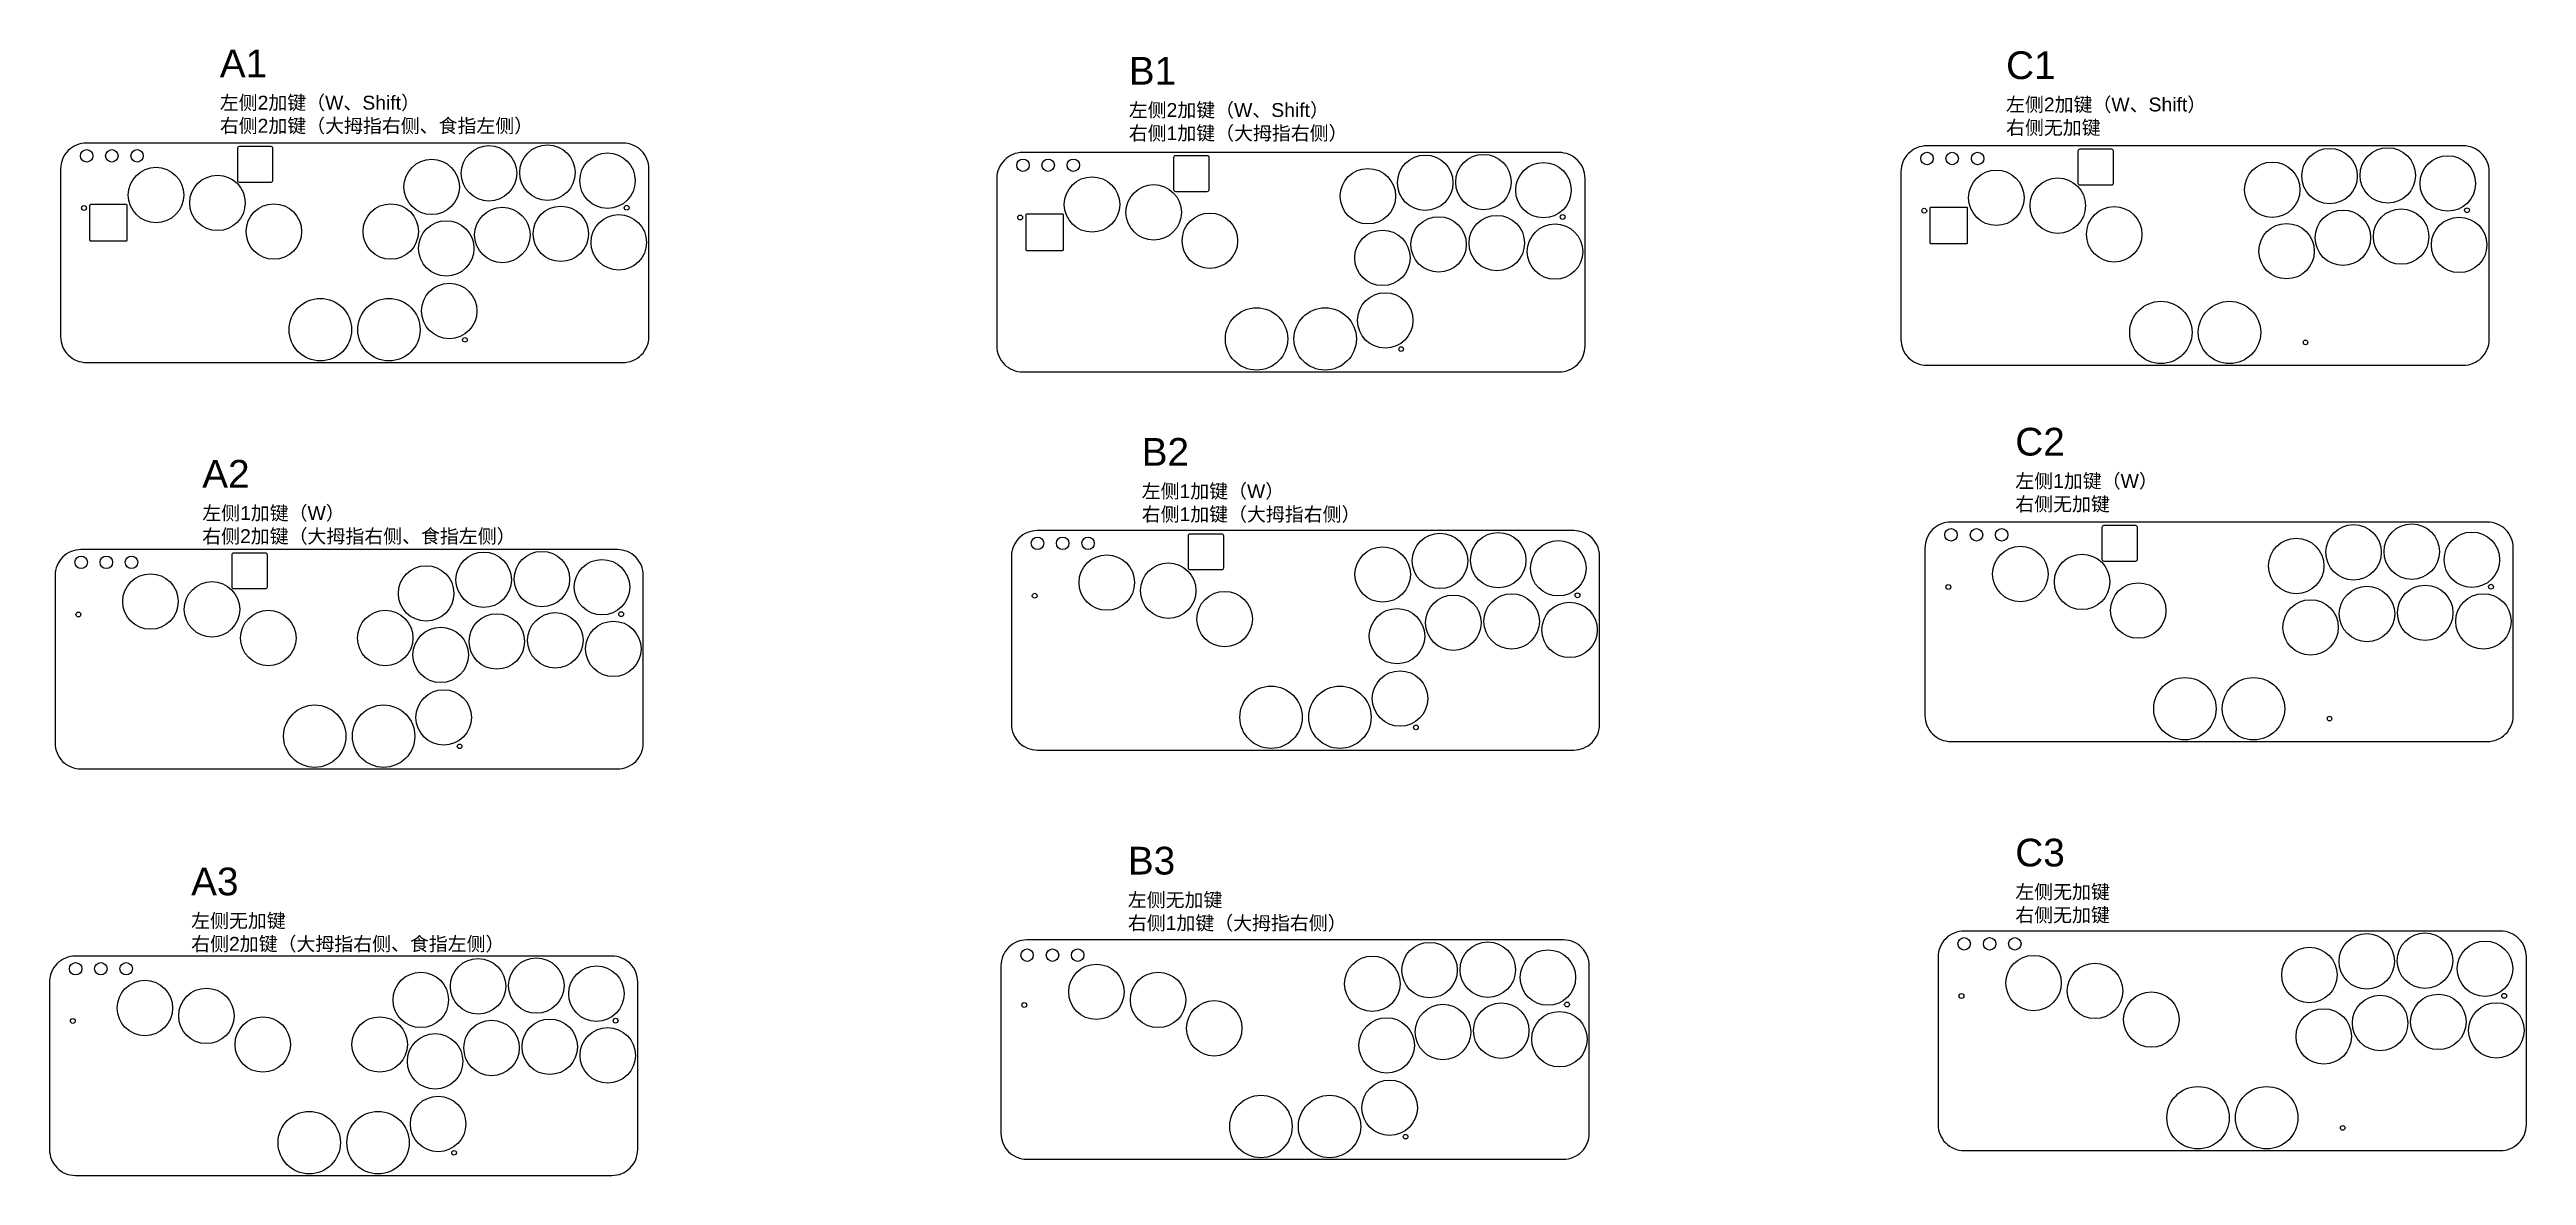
# Model space of a CAD drawing. Header units: millimetres. Extents: x 317 to 1389, y 1602 to 2089.
import ezdxf

# ---------------------------------------------------------------- set-up
doc = ezdxf.new("R2010")
doc.units = ezdxf.units.MM
doc.layers.add('01 外壳', color=7, linetype='Continuous')
doc.layers.add('限位器', color=7, linetype='Continuous')
doc.styles.get("Standard").update_dxf_attribs({"font": 'Arial.ttf'})

msp = doc.modelspace()

# ---------------------------------------------------------------- linework, layer by layer
for points in [[(321.6, 1965.1, 0.414214), (332.8, 1953.9), (565, 1953.9, 0.414214), (576.2, 1965.1), (576.2, 2037.7, 0.414214), (565, 2048.9), (332.8, 2048.9, 0.414214), (321.6, 2037.7)], [(1118.1, 1963.9, 0.414214), (1129.3, 1952.7), (1361.5, 1952.7, 0.414214), (1372.7, 1963.9), (1372.7, 2036.5, 0.414214), (1361.5, 2047.7), (1129.3, 2047.7, 0.414214), (1118.1, 2036.5)], [(398.1, 2032.8, 0.414214), (398.9, 2032), (412.7, 2032, 0.414214), (413.5, 2032.8), (413.5, 2046.6, 0.414214), (412.7, 2047.4), (398.9, 2047.4, 0.414214), (398.1, 2046.6)], [(726.8, 1961, 0.414214), (738, 1949.8), (970.2, 1949.8, 0.414214), (981.4, 1961), (981.4, 2033.6, 0.414214), (970.2, 2044.8), (738, 2044.8, 0.414214), (726.8, 2033.6)], [(803.3, 2028.8, 0.414214), (804.1, 2028), (817.9, 2028, 0.414214), (818.7, 2028.8), (818.7, 2042.6, 0.414214), (817.9, 2043.4), (804.1, 2043.4, 0.414214), (803.3, 2042.6)], [(1194.7, 2031.6, 0.414214), (1195.5, 2030.8), (1209.3, 2030.8, 0.414214), (1210.1, 2031.6), (1210.1, 2045.4, 0.414214), (1209.3, 2046.2), (1195.5, 2046.2, 0.414214), (1194.7, 2045.4)], [(733.1, 1797.3, 0.414214), (744.3, 1786.1), (976.5, 1786.1, 0.414214), (987.7, 1797.3), (987.7, 1869.9, 0.414214), (976.5, 1881.1), (744.3, 1881.1, 0.414214), (733.1, 1869.9)], [(809.6, 1865, 0.414214), (810.4, 1864.2), (824.2, 1864.2, 0.414214), (825, 1865), (825, 1878.8, 0.414214), (824.2, 1879.6), (810.4, 1879.6, 0.414214), (809.6, 1878.8)], [(1128.5, 1801, 0.414214), (1139.7, 1789.8), (1371.9, 1789.8, 0.414214), (1383.1, 1801), (1383.1, 1873.6, 0.414214), (1371.9, 1884.8), (1139.7, 1884.8, 0.414214), (1128.5, 1873.6)], [(1205.1, 1868.7, 0.414214), (1205.9, 1867.9), (1219.7, 1867.9, 0.414214), (1220.5, 1868.7), (1220.5, 1882.5, 0.414214), (1219.7, 1883.3), (1205.9, 1883.3, 0.414214), (1205.1, 1882.5)], [(319.2, 1789.1, 0.414214), (330.4, 1777.9), (562.6, 1777.9, 0.414214), (573.8, 1789.1), (573.8, 1861.7, 0.414214), (562.6, 1872.9), (330.4, 1872.9, 0.414214), (319.2, 1861.7)], [(395.7, 1856.8, 0.414214), (396.5, 1856), (410.3, 1856, 0.414214), (411.1, 1856.8), (411.1, 1870.6, 0.414214), (410.3, 1871.4), (396.5, 1871.4, 0.414214), (395.7, 1870.6)], [(1134.2, 1623.9, 0.414214), (1145.4, 1612.7), (1377.6, 1612.7, 0.414214), (1388.8, 1623.9), (1388.8, 1696.5, 0.414214), (1377.6, 1707.7), (1145.4, 1707.7, 0.414214), (1134.2, 1696.5)], [(316.8, 1613.1, 0.414214), (328, 1601.9), (560.2, 1601.9, 0.414214), (571.4, 1613.1), (571.4, 1685.7, 0.414214), (560.2, 1696.9), (328, 1696.9, 0.414214), (316.8, 1685.7)], [(728.6, 1620.1, 0.414214), (739.8, 1608.9), (972, 1608.9, 0.414214), (983.2, 1620.1), (983.2, 1692.7, 0.414214), (972, 1703.9), (739.8, 1703.9, 0.414214), (728.6, 1692.7)]]:
    msp.add_lwpolyline(points, format="xyb", close=True)
at = {"transparency": 33554687}
for centre in [(496.6, 1963.7), (1293.2, 1962.6), (901.8, 1959.7), (908.2, 1795.9), (1303.6, 1799.7), (494.3, 1787.7), (903.7, 1618.7), (1309.3, 1622.5), (491.9, 1611.7)]:
    msp.add_circle(centre, 1, dxfattribs=at)
at = {"layer": '01 外壳', "transparency": 33554687}
for centre, radius in [((507, 2035.8), 12), ((532.3, 2036.1), 12), ((332.9, 2043.4), 2.7), ((343.8, 2043.4), 2.7), ((362.9, 2026.4), 12), ((354.7, 2043.4), 2.7), ((482.2, 2029.9), 12), ((558.3, 2032.6), 12), ((738.1, 2039.3), 2.7), ((749, 2039.3), 2.7), ((759.9, 2039.3), 2.7), ((887.4, 2025.9), 12), ((912.2, 2031.7), 12), ((937.4, 2032), 12), ((963.4, 2028.5), 12), ((1129.4, 2042.2), 2.7), ((1140.3, 2042.2), 2.7), ((1159.4, 2025.2), 12), ((1151.3, 2042.2), 2.7), ((1278.8, 2028.7), 12), ((1303.6, 2034.6), 12), ((1328.8, 2034.9), 12), ((1354.8, 2031.4), 12), ((389.5, 2023), 12), ((768, 2022.3), 12), ((794.7, 2018.9), 12), ((1186, 2021.8), 12), ((331.7, 2020.8), 1.05), ((413.9, 2010.6), 12), ((464.5, 2010.6), 12), ((512.8, 2009.1), 12), ((538.1, 2009.6), 12), ((563.2, 2005.9), 12), ((566.6, 2020.9), 1.05), ((736.9, 2016.7), 1.05), ((819, 2006.6), 12), ((918, 2005), 12), ((943.2, 2005.6), 12), ((971.7, 2016.9), 1.05), ((1128.2, 2019.6), 1.05), ((1210.4, 2009.4), 12), ((1309.4, 2007.9), 12), ((1334.6, 2008.4), 12), ((1359.7, 2004.8), 12), ((1363.1, 2019.8), 1.05), ((488.5, 2003.3), 12), ((893.7, 1999.2), 12), ((968.4, 2001.9), 12), ((1285, 2002.1), 12), ((489.8, 1976.2), 12), ((894.9, 1972.1), 12), ((434, 1968.1), 13.5), ((463.7, 1968.1), 13.5), ((839.2, 1964.1), 13.5), ((868.9, 1964.1), 13.5), ((1230.6, 1966.9), 13.5), ((1260.3, 1966.9), 13.5), ((744.4, 1875.6), 2.7), ((755.3, 1875.6), 2.7), ((766.3, 1875.6), 2.7), ((918.6, 1868), 12), ((943.8, 1868.3), 12), ((969.8, 1864.8), 12), ((1139.8, 1879.3), 2.7), ((1150.8, 1879.3), 2.7), ((1161.7, 1879.3), 2.7), ((1289.2, 1865.8), 12), ((1314, 1871.7), 12), ((1339.2, 1872), 12), ((1365.2, 1868.5), 12), ((330.5, 1867.4), 2.7), ((341.4, 1867.4), 2.7), ((352.3, 1867.4), 2.7), ((479.8, 1853.9), 12), ((504.7, 1859.8), 12), ((529.9, 1860.1), 12), ((555.9, 1856.6), 12), ((774.4, 1858.6), 12), ((801, 1855.1), 12), ((893.8, 1862.1), 12), ((1169.8, 1862.3), 12), ((1196.5, 1858.9), 12), ((360.5, 1850.4), 12), ((387.1, 1847), 12), ((825.4, 1842.8), 12), ((1138.6, 1856.7), 1.05), ((1220.8, 1846.5), 12), ((1319.8, 1845), 12), ((1345, 1845.5), 12), ((1373.5, 1856.8), 1.05), ((329.3, 1844.8), 1.05), ((411.5, 1834.6), 12), ((462.1, 1834.6), 12), ((510.4, 1833.1), 12), ((535.7, 1833.6), 12), ((564.2, 1844.9), 1.05), ((743.2, 1852.9), 1.05), ((900, 1835.4), 12), ((924.4, 1841.2), 12), ((949.6, 1841.8), 12), ((974.7, 1838.1), 12), ((978.1, 1853.1), 1.05), ((1295.4, 1839.2), 12), ((1370.2, 1841.8), 12), ((486.1, 1827.3), 12), ((560.8, 1829.9), 12), ((487.4, 1800.2), 12), ((845.5, 1800.3), 13.5), ((875.3, 1800.3), 13.5), ((901.3, 1808.4), 12), ((1241, 1804), 13.5), ((1270.7, 1804), 13.5), ((431.6, 1792.1), 13.5), ((461.4, 1792.1), 13.5), ((1145.5, 1702.2), 2.7), ((1156.5, 1702.2), 2.7), ((1167.4, 1702.2), 2.7), ((1319.7, 1694.6), 12), ((1344.9, 1694.9), 12), ((328.1, 1691.4), 2.7), ((339, 1691.4), 2.7), ((350, 1691.4), 2.7), ((502.3, 1683.8), 12), ((527.5, 1684.1), 12), ((739.9, 1697.3), 2.7), ((750.9, 1697.3), 2.7), ((761.8, 1697.3), 2.7), ((889.3, 1684.9), 12), ((914.1, 1690.8), 12), ((939.3, 1691), 12), ((965.3, 1687.6), 12), ((1175.5, 1685.2), 12), ((1294.9, 1688.7), 12), ((1370.9, 1691.4), 12), ((358.1, 1674.4), 12), ((477.5, 1677.9), 12), ((553.5, 1680.6), 12), ((769.9, 1681.4), 12), ((796.6, 1677.9), 12), ((1202.1, 1681.8), 12), ((384.7, 1671), 12), ((738.7, 1675.7), 1.05), ((820.9, 1665.6), 12), ((919.9, 1664), 12), ((945.1, 1664.6), 12), ((970.3, 1660.9), 12), ((973.6, 1675.9), 1.05), ((1144.3, 1679.6), 1.05), ((1226.5, 1669.4), 12), ((1301.1, 1662.1), 12), ((1325.5, 1667.9), 12), ((1350.7, 1668.4), 12), ((1375.8, 1664.7), 12), ((1379.2, 1679.7), 1.05), ((326.9, 1668.8), 1.05), ((409.1, 1658.6), 12), ((459.7, 1658.6), 12), ((483.7, 1651.3), 12), ((508.1, 1657.1), 12), ((533.3, 1657.6), 12), ((558.4, 1653.9), 12), ((561.8, 1668.9), 1.05), ((895.5, 1658.2), 12), ((896.8, 1631.2), 12), ((1246.7, 1626.9), 13.5), ((1276.4, 1626.9), 13.5), ((429.2, 1616.1), 13.5), ((459, 1616.1), 13.5), ((485, 1624.2), 12), ((841.1, 1623.1), 13.5), ((870.8, 1623.1), 13.5)]:
    msp.add_circle(centre, radius, dxfattribs=at)
at = {"layer": '限位器', "transparency": 33554687}
for points in [[(334.3, 2022, -0.414214), (334.7, 2022.4), (349.9, 2022.4, -0.414214), (350.3, 2022), (350.3, 2006.8, -0.414214), (349.9, 2006.4), (334.7, 2006.4, -0.414214), (334.3, 2006.8)], [(739.5, 2017.9, -0.414214), (739.9, 2018.3), (755.1, 2018.3, -0.414214), (755.5, 2017.9), (755.5, 2002.7, -0.414214), (755.1, 2002.3), (739.9, 2002.3, -0.414214), (739.5, 2002.7)], [(1130.8, 2020.8, -0.414214), (1131.2, 2021.2), (1146.4, 2021.2, -0.414214), (1146.8, 2020.8), (1146.8, 2005.6, -0.414214), (1146.4, 2005.2), (1131.2, 2005.2, -0.414214), (1130.8, 2005.6)]]:
    msp.add_lwpolyline(points, format="xyb", close=True, dxfattribs=at)

# ---------------------------------------------------------------- texts
at = {"char_height": 6, "attachment_point": 1}
for s, insert in [('\\pxql;{\\fArial Unicode MS|b0|i0|c0|p0;\\H2x;A1\\fArial Unicode MS|b0|i0|c134|p0;\\H0.5x;\\P左侧2加键（W、Shift）\\P右侧2加键（大拇指右侧、食指左侧）}', (390.5, 2089.4)), ('\\pxql;{\\fArial Unicode MS|b0|i0|c134|p0;\\H2x;B1\\P\\H0.5x;左侧2加键（W、Shift）\\P右侧1加键（大拇指右侧）}', (783.9, 2086.2)), ('\\pxql;{\\fArial Unicode MS|b0|i0|c134|p0;\\H2x;C1\\P\\H0.5x;左侧2加键（W、Shift）\\P右侧无加键}', (1163.6, 2088.6)), ('\\pxql;{\\fArial Unicode MS|b0|i0|c134|p0;\\H2x;B2\\P\\H0.5x;左侧1加键（W）\\P右侧1加键（大拇指右侧）}', (789.5, 1921.2)), ('\\pxql;{\\fArial Unicode MS|b0|i0|c134|p0;\\H2x;C2\\P\\H0.5x;左侧1加键（W）\\P右侧无加键}', (1167.6, 1925.6)), ('\\pxql;{\\fArial Unicode MS|b0|i0|c0|p0;\\H2x;A\\fArial Unicode MS|b0|i0|c134|p0;2\\P\\H0.5x;左侧1加键（W）\\P右侧2加键（大拇指右侧、食指左侧）}', (382.9, 1911.7)), ('\\pxql;{\\fArial Unicode MS|b0|i0|c134|p0;\\H2x;C3\\H0.5x;\\P左侧无加键\\P右侧无加键}', (1167.6, 1747.7)), ('\\pxql;{\\fArial Unicode MS|b0|i0|c134|p0;\\H2x;B3\\P\\H0.5x;左侧无加键\\P右侧1加键（大拇指右侧）}', (783.5, 1744.2)), ('\\pxql;{\\fArial Unicode MS|b0|i0|c0|p0;\\H2x;A\\fArial Unicode MS|b0|i0|c134|p0;3\\P\\H0.5x;左侧无加键\\P右侧2加键（大拇指右侧、食指左侧）}', (378.1, 1735.2))]:
    msp.add_mtext_dynamic_manual_height_columns(s, width=173.241, gutter_width=12.5, heights=[38.7], dxfattribs=dict(at, insert=insert))

doc.saveas('drawing.dxf')
